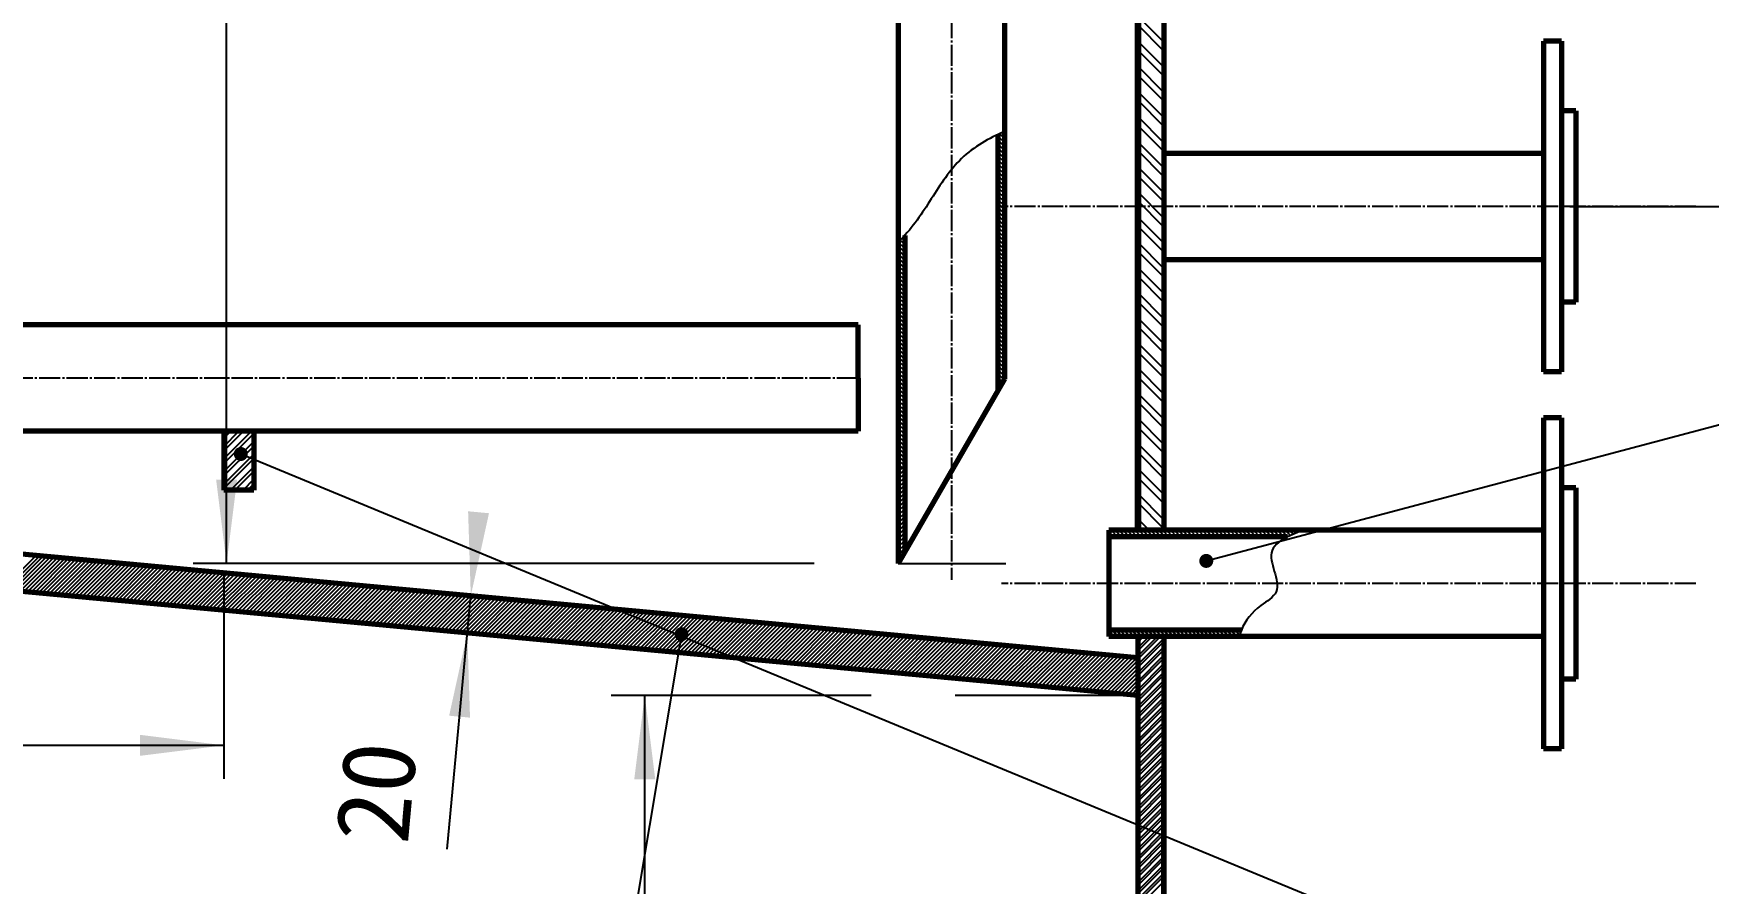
# Model space of a CAD drawing. Header units: millimetres. Extents: x -23892 to 57527, y -540 to 34444.
# Drawn here: x 11336 to 13711, y 14266 to 15470 of the extents above; entities that cross this region are included whole.
import ezdxf

# ---------------------------------------------------------------- set-up
doc = ezdxf.new("R2010")
doc.units = ezdxf.units.MM
doc.linetypes.add('EB_DASHDOT', pattern=[39, 30, -3, 3, -3])
for name, color, linetype, lineweight in [('CAXA0', 7, 'Continuous', 70), ('CAXA1', 1, 'EB_DASHDOT', 25), ('CAXA3', 7, 'Continuous', 25), ('CAXA4', 3, 'Continuous', 25)]:
    doc.layers.add(name, color=color, linetype=linetype, lineweight=lineweight)
doc.styles.get("Standard").update_dxf_attribs({"font": ''})
doc.styles.get('Standard').set_extended_font_data('FangSong')

msp = doc.modelspace()

# ---------------------------------------------------------------- hatches: boundary and pattern name
at = {"layer": 'CAXA0', "linetype": 'Continuous', "lineweight": 25}
for color, points in [(0, [(11640.0541, 14874.7201), (11639.9321, 14876.2711), (11639.5689, 14877.784), (11638.9735, 14879.2214), (11638.1605, 14880.548), (11637.1501, 14881.7311), (11635.967, 14882.7415), (11634.6404, 14883.5544), (11633.203, 14884.1498), (11631.6902, 14884.513), (11630.1391, 14884.6351), (11628.5881, 14884.513), (11627.0752, 14884.1498), (11625.6378, 14883.5544), (11624.3112, 14882.7415), (11623.1281, 14881.7311), (11622.1177, 14880.548), (11621.3048, 14879.2214), (11620.7094, 14877.784), (11620.3462, 14876.2711), (11620.2241, 14874.7201), (11620.3462, 14873.169), (11620.7094, 14871.6562), (11621.3048, 14870.2188), (11622.1177, 14868.8922), (11623.1281, 14867.7091), (11624.3112, 14866.6987), (11625.6378, 14865.8858), (11627.0752, 14865.2904), (11628.5881, 14864.9272), (11630.1391, 14864.8051), (11631.6902, 14864.9272), (11633.203, 14865.2904), (11634.6404, 14865.8858), (11635.967, 14866.6987), (11637.1501, 14867.7091), (11638.1605, 14868.8922), (11638.9735, 14870.2188), (11639.5689, 14871.6562), (11639.9321, 14873.169)]), (3, [(11610.0067, 14719.5359), (11624.8792, 14838.516), (11595.1342, 14838.516)]), (3, [(11956.1408, 14673.6867), (11981.9504, 14790.7821), (11952.3328, 14793.5323)]), (0, [(13008.6387, 14723.247), (13008.5167, 14724.7981), (13008.1535, 14726.3109), (13007.5581, 14727.7484), (13006.7451, 14729.0749), (13005.7347, 14730.258), (13004.5516, 14731.2685), (13003.225, 14732.0814), (13001.7876, 14732.6768), (13000.2748, 14733.04), (12998.7237, 14733.1621), (12997.1727, 14733.04), (12995.6598, 14732.6768), (12994.2224, 14732.0814), (12992.8958, 14731.2685), (12991.7127, 14730.258), (12990.7023, 14729.0749), (12989.8894, 14727.7484), (12989.294, 14726.3109), (12988.9308, 14724.7981), (12988.8087, 14723.247), (12988.9308, 14721.696), (12989.294, 14720.1831), (12989.8894, 14718.7457), (12990.7023, 14717.4191), (12991.7127, 14716.2361), (12992.8958, 14715.2256), (12994.2224, 14714.4127), (12995.6598, 14713.8173), (12997.1727, 14713.4541), (12998.7237, 14713.332), (13000.2748, 14713.4541), (13001.7876, 14713.8173), (13003.225, 14714.4127), (13004.5516, 14715.2256), (13005.7347, 14716.2361), (13006.7451, 14717.4191), (13007.5581, 14718.7457), (13008.1535, 14720.1831), (13008.5167, 14721.696)]), (0, [(12264.7341, 14619.3985), (12264.612, 14620.9496), (12264.2488, 14622.4624), (12263.6534, 14623.8998), (12262.8405, 14625.2264), (12261.83, 14626.4095), (12260.6469, 14627.4199), (12259.3204, 14628.2328), (12257.883, 14628.8282), (12256.3701, 14629.1914), (12254.819, 14629.3135), (12253.268, 14629.1914), (12251.7551, 14628.8282), (12250.3177, 14628.2328), (12248.9911, 14627.4199), (12247.8081, 14626.4095), (12246.7976, 14625.2264), (12245.9847, 14623.8998), (12245.3893, 14622.4624), (12245.0261, 14620.9496), (12244.904, 14619.3985), (12245.0261, 14617.8475), (12245.3893, 14616.3346), (12245.9847, 14614.8972), (12246.7976, 14613.5706), (12247.8081, 14612.3875), (12248.9911, 14611.3771), (12250.3177, 14610.5642), (12251.7551, 14609.9688), (12253.268, 14609.6056), (12254.819, 14609.4835), (12256.3701, 14609.6056), (12257.883, 14609.9688), (12259.3204, 14610.5642), (12260.6469, 14611.3771), (12261.83, 14612.3875), (12262.8405, 14613.5706), (12263.6534, 14614.8972), (12264.2488, 14616.3346), (12264.612, 14617.8475)]), (3, [(11951.2515, 14621.0331), (11955.0595, 14501.1875), (11925.4419, 14503.9377)]), (3, [(12202.7376, 14532.7725), (12217.6101, 14413.7924), (12187.8651, 14413.7924)]), (3, [(11606.1883, 14461.97), (11487.2081, 14447.0975), (11487.2081, 14476.8425)])]:
    msp.add_hatch(color=color, dxfattribs=at).paths.add_polyline_path(points, flags=0)

# ---------------------------------------------------------------- linework, layer by layer
at = {"layer": 'CAXA0', "linetype": 'Continuous', "lineweight": 70}
for p, q in [((12561.9957, 19080.459), (12561.9957, 14719.5359)), ((12712.7039, 18211.9038), (12712.7039, 14980.5701)), ((12938.7662, 16247.7915), (12938.7662, 14766.7669)), ((13476.7397, 15459.4829), (13476.7397, 14990.8959)), ((13502.3163, 15459.4829), (13476.7397, 15459.4829)), ((13502.3163, 15459.4829), (13502.3163, 14990.8959)), ((13522.5903, 15360.7394), (13502.3163, 15360.7394)), ((13522.5903, 15360.7394), (13522.5903, 15089.6394)), ((12703.4499, 15327.254), (12703.4499, 14964.5417)), ((13476.7397, 15300.5435), (12938.7662, 15300.5435)), ((12571.2497, 15184.2929), (12571.2497, 14735.5643)), ((13476.7397, 15149.8353), (12938.7662, 15149.8353)), ((13522.5903, 15089.6394), (13502.3163, 15089.6394)), ((12505.1496, 15057.6073), (11122.6961, 15057.6073)), ((12505.1496, 14982.2532), (12505.1496, 15057.6073)), ((13502.3163, 14990.8959), (13476.7397, 14990.8959)), ((12505.1496, 14982.2532), (12505.1496, 14906.8991)), ((12712.7039, 14980.5701), (12561.9957, 14719.5359)), ((12901.7502, 14585.8801), (9200.1449, 14929.6006)), ((13476.7397, 14925.7063), (13476.7397, 14457.1193)), ((13502.3163, 14925.7063), (13476.7397, 14925.7063)), ((13502.3163, 14925.7063), (13502.3163, 14457.1193)), ((12505.1496, 14906.8991), (11108.3806, 14906.8991)), ((11606.1883, 14906.8991), (11606.1883, 14823.613)), ((11648.4924, 14906.8991), (11648.4924, 14823.613)), ((12901.7502, 14532.7725), (9200.1449, 14876.493)), ((11648.4924, 14823.613), (11606.1883, 14823.613)), ((13522.5903, 14826.9627), (13502.3163, 14826.9627)), ((13522.5903, 14826.9627), (13522.5903, 14555.8628)), ((13476.7397, 14766.7669), (12860.6418, 14766.7669)), ((12860.6418, 14766.7669), (12860.6418, 14616.0587)), ((13114.0743, 14757.5129), (12860.6418, 14757.5129)), ((13048.5503, 14625.3127), (12860.6418, 14625.3127)), ((13476.7397, 14616.0587), (12860.6418, 14616.0587)), ((12901.7502, 14616.0587), (12901.7502, 13210.7707)), ((12938.7662, 14616.0587), (12938.7662, 14030.4118)), ((13522.5903, 14555.8628), (13502.3163, 14555.8628)), ((13502.3163, 14457.1193), (13476.7397, 14457.1193)), ((12938.7662, 13210.7707), (12938.7662, 14427.0124))]:
    msp.add_line(p, q, dxfattribs=at)
at = {"layer": 'CAXA0', "color": 3, "linetype": 'Continuous', "lineweight": 25}
for p, q in [((11610.0067, 14719.5359), (11610.0067, 18287.2579)), ((12443.0155, 14719.5359), (11562.4146, 14719.5359)), ((11606.1883, 14704.6328), (11606.1883, 14414.3779)), ((12783.2797, 14596.8809), (11908.7526, 14678.087)), ((11922.8272, 14314.9251), (11956.1408, 14673.6867)), ((12783.2797, 14543.7734), (11903.8633, 14625.4335)), ((12523.6122, 14532.7725), (12155.1455, 14532.7725)), ((12202.7376, 13105.0105), (12202.7376, 14532.7725)), ((10495.7067, 14461.97), (11606.1883, 14461.97))]:
    msp.add_line(p, q, dxfattribs=at)
at = {"layer": 'CAXA0', "color": 0, "linetype": 'Continuous', "lineweight": 25}
for p, q in [((12938.7662, 15458.1938), (12901.7502, 15495.2098)), ((12938.7662, 15445.6017), (12901.7502, 15482.6178)), ((12938.7662, 15422.578), (12901.7502, 15459.5941)), ((12938.7662, 15409.986), (12901.7502, 15447.002)), ((12938.7662, 15386.9623), (12901.7502, 15423.9783)), ((12938.7662, 15374.3702), (12901.7502, 15411.3863)), ((12938.7662, 15351.3465), (12901.7502, 15388.3626)), ((12938.7662, 15338.7545), (12901.7502, 15375.7705)), ((12938.7662, 15315.7308), (12901.7502, 15352.7468)), ((12938.7662, 15303.1387), (12901.7502, 15340.1548)), ((12938.7662, 15280.115), (12901.7502, 15317.1311)), ((12938.7662, 15267.523), (12901.7502, 15304.539)), ((12938.7662, 15244.4993), (12901.7502, 15281.5153)), ((12938.7662, 15231.9072), (12901.7502, 15268.9233)), ((12938.7662, 15208.8835), (12901.7502, 15245.8996)), ((12938.7662, 15196.2915), (12901.7502, 15233.3075)), ((12938.7662, 15173.2678), (12901.7502, 15210.2838)), ((12938.7662, 15160.6757), (12901.7502, 15197.6918)), ((12938.7662, 15137.652), (12901.7502, 15174.6681)), ((12938.7662, 15125.06), (12901.7502, 15162.076)), ((12938.7662, 15102.0363), (12901.7502, 15139.0524)), ((12938.7662, 15089.4442), (12901.7502, 15126.4603)), ((12938.7662, 15066.4206), (12901.7502, 15103.4366)), ((12938.7662, 15053.8285), (12901.7502, 15090.8445)), ((12998.7237, 14723.247), (14356.1867, 15084.1113)), ((12938.7662, 15030.8048), (12901.7502, 15067.8209)), ((12938.7662, 15018.2127), (12901.7502, 15055.2288)), ((12938.7662, 14995.1891), (12901.7502, 15032.2051)), ((12938.7662, 14982.597), (12901.7502, 15019.613)), ((12938.7662, 14959.5733), (12901.7502, 14996.5894)), ((12938.7662, 14946.9812), (12901.7502, 14983.9973)), ((12938.7662, 14923.9576), (12901.7502, 14960.9736)), ((12938.7662, 14911.3655), (12901.7502, 14948.3816)), ((12938.7662, 14888.3418), (12901.7502, 14925.3579)), ((12938.7662, 14875.7498), (12901.7502, 14912.7658)), ((11606.1883, 14897.0679), (11616.0195, 14906.8991)), ((11606.1883, 14879.26), (11633.8274, 14906.8991)), ((11606.1883, 14903.3639), (11609.7235, 14906.8991)), ((11606.1883, 14885.5561), (11627.5313, 14906.8991)), ((11606.1883, 14867.7482), (11645.3392, 14906.8991)), ((11606.1883, 14861.4522), (11648.4924, 14903.7562)), ((11606.1883, 14849.9403), (11648.4924, 14892.2444)), ((12938.7662, 14852.7261), (12901.7502, 14889.7421)), ((11606.1883, 14843.6443), (11648.4924, 14885.9483)), ((11606.1883, 14832.1324), (11648.4924, 14874.4365)), ((11606.1883, 14825.8364), (11648.4924, 14868.1405)), ((11630.1391, 14874.7201), (14356.1867, 13748.9065)), ((12938.7662, 14840.134), (12901.7502, 14877.1501)), ((11615.4767, 14823.613), (11648.4924, 14856.6286)), ((11621.7727, 14823.613), (11648.4924, 14850.3326)), ((12561.9957, 14855.2137), (12564.8503, 14858.0683)), ((12561.9957, 14849.6049), (12567.6547, 14855.2639)), ((12561.9957, 14843.9962), (12570.4591, 14852.4595)), ((12561.9957, 14838.3874), (12571.2497, 14847.6414)), ((12561.9957, 14832.7786), (12571.2497, 14842.0326)), ((12938.7662, 14817.1103), (12901.7502, 14854.1264)), ((12938.7662, 14804.5183), (12901.7502, 14841.5343)), ((11633.2846, 14823.613), (11648.4924, 14838.8208)), ((11639.5806, 14823.613), (11648.4924, 14832.5247)), ((12561.9957, 14827.1698), (12571.2497, 14836.4238)), ((12561.9957, 14821.561), (12571.2497, 14830.815)), ((12561.9957, 14815.9523), (12571.2497, 14825.2063)), ((12561.9957, 14810.3435), (12571.2497, 14819.5975)), ((12938.7662, 14781.4946), (12901.7502, 14818.5106)), ((12561.9957, 14804.7347), (12571.2497, 14813.9887)), ((12561.9957, 14799.1259), (12571.2497, 14808.3799)), ((12561.9957, 14793.5171), (12571.2497, 14802.7712)), ((12561.9957, 14787.9084), (12571.2497, 14797.1624)), ((12938.7662, 14768.9025), (12901.7502, 14805.9186)), ((12561.9957, 14782.2996), (12571.2497, 14791.5536)), ((12561.9957, 14776.6908), (12571.2497, 14785.9448)), ((12561.9957, 14771.082), (12571.2497, 14780.336)), ((12561.9957, 14765.4732), (12571.2497, 14774.7273)), ((12561.9957, 14759.8645), (12571.2497, 14769.1185)), ((12917.8782, 14766.7669), (12901.7502, 14782.8949)), ((12905.2861, 14766.7669), (12901.7502, 14770.3028)), ((12561.9957, 14754.2557), (12571.2497, 14763.5097)), ((12561.9957, 14748.6469), (12571.2497, 14757.9009)), ((12561.9957, 14743.0381), (12571.2497, 14752.2921)), ((12561.9957, 14737.4294), (12571.2497, 14746.6834)), ((12561.9957, 14731.8206), (12571.2497, 14741.0746)), ((12561.9957, 14726.2118), (12571.1152, 14735.3313)), ((12561.9957, 14720.603), (12563.4534, 14722.0608)), ((12254.819, 14619.3985), (11517.4461, 10212.6947)), ((12901.7502, 14584.1039), (12933.7049, 14616.0587)), ((12901.7502, 14595.9758), (12921.833, 14616.0587)), ((12901.7502, 14607.8478), (12909.9611, 14616.0587)), ((12901.7502, 14588.1826), (12929.6263, 14616.0587)), ((12901.7502, 14600.0545), (12917.7544, 14616.0587)), ((12901.7502, 14611.9264), (12905.8824, 14616.0587)), ((12901.7502, 14576.3106), (12938.7662, 14613.3267)), ((12901.7502, 14572.232), (12938.7662, 14609.2481)), ((12901.7502, 14564.4387), (12938.7662, 14601.4548)), ((12901.7502, 14560.3601), (12938.7662, 14597.3761)), ((12901.7502, 14552.5668), (12938.7662, 14589.5829)), ((12901.7502, 14548.4882), (12938.7662, 14585.5042)), ((12901.7502, 14540.6949), (12938.7662, 14577.7109)), ((12901.7502, 14536.4975), (12938.7662, 14573.5136)), ((12901.7502, 14528.823), (12938.7662, 14565.839)), ((12901.7502, 14524.6256), (12938.7662, 14561.6417)), ((12901.7502, 14516.9511), (12938.7662, 14553.9671)), ((12901.7502, 14512.7537), (12938.7662, 14549.7698)), ((12901.7502, 14505.0791), (12938.7662, 14542.0952)), ((12901.7502, 14500.8818), (12938.7662, 14537.8978)), ((12901.7502, 14493.2072), (12938.7662, 14530.2233)), ((12901.7502, 14489.0099), (12938.7662, 14526.0259)), ((12901.7502, 14481.3353), (12938.7662, 14518.3514)), ((12901.7502, 14477.138), (12938.7662, 14514.154)), ((12901.7502, 14469.4634), (12938.7662, 14506.4795)), ((12901.7502, 14465.266), (12938.7662, 14502.2821)), ((12901.7502, 14457.5915), (12938.7662, 14494.6075)), ((12901.7502, 14453.3941), (12938.7662, 14490.4102)), ((12901.7502, 14445.7196), (12938.7662, 14482.7356)), ((12901.7502, 14441.5222), (12938.7662, 14478.5383)), ((12901.7502, 14433.8477), (12938.7662, 14470.8637)), ((12901.7502, 14429.6503), (12938.7662, 14466.6664)), ((12901.7502, 14421.9757), (12938.7662, 14458.9918)), ((12901.7502, 14417.7784), (12938.7662, 14454.7944)), ((12901.7502, 14410.1038), (12938.7662, 14447.1199)), ((12901.7502, 14405.9065), (12938.7662, 14442.9225)), ((12901.7502, 14398.2319), (12938.7662, 14435.248)), ((12901.7502, 14394.0346), (12938.7662, 14431.0506)), ((12901.7502, 14386.36), (12938.7662, 14423.376)), ((12901.7502, 14382.1626), (12938.7662, 14419.1787)), ((12901.7502, 14374.4881), (12938.7662, 14411.5041)), ((12901.7502, 14370.2907), (12938.7662, 14407.3068)), ((12901.7502, 14362.6162), (12938.7662, 14399.6322)), ((12901.7502, 14358.4188), (12938.7662, 14395.4349)), ((12901.7502, 14350.7442), (12938.7662, 14387.7603)), ((12901.7502, 14346.5469), (12938.7662, 14383.5629)), ((12901.7502, 14338.8723), (12938.7662, 14375.8884)), ((12901.7502, 14334.675), (12938.7662, 14371.691)), ((12901.7502, 14327.0004), (12938.7662, 14364.0165)), ((12901.7502, 14322.8031), (12938.7662, 14359.8191)), ((12901.7502, 14315.1285), (12938.7662, 14352.1446)), ((12901.7502, 14310.9311), (12938.7662, 14347.9472)), ((12901.7502, 14303.2566), (12938.7662, 14340.2726)), ((12901.7502, 14299.0592), (12938.7662, 14336.0753)), ((12901.7502, 14291.3847), (12938.7662, 14328.4007)), ((12901.7502, 14287.1873), (12938.7662, 14324.2034)), ((12901.7502, 14279.5128), (12938.7662, 14316.5288)), ((12901.7502, 14275.3154), (12938.7662, 14312.3315)), ((12901.7502, 14267.6408), (12938.7662, 14304.6569)), ((12901.7502, 14263.4435), (12938.7662, 14300.4595)), ((12901.7502, 14255.7689), (12938.7662, 14292.785)), ((12901.7502, 14251.5716), (12938.7662, 14288.5876)), ((12901.7502, 14243.897), (12938.7662, 14280.9131)), ((12901.7502, 14239.6997), (12938.7662, 14276.7157)), ((12901.7502, 14232.0251), (12938.7662, 14269.0411))]:
    msp.add_line(p, q, dxfattribs=at)
at = {"layer": 'CAXA1', "color": 1, "linetype": 'EB_DASHDOT', "lineweight": 25}
for p, q in [((12637.3498, 19120.6002), (12637.3498, 14696.5167)), ((13692.745, 15225.1894), (12708.4318, 15225.1894)), ((12505.1496, 14982.2532), (9596.7454, 14982.2532)), ((13692.745, 14691.4128), (12708.4318, 14691.4128))]:
    msp.add_line(p, q, dxfattribs=at)
at = {"layer": 'CAXA3', "linetype": 'Continuous', "lineweight": 100}
msp.add_line((12901.7502, 16210.7754), (12901.7502, 14766.7669), dxfattribs=at)
at = {"layer": 'CAXA3', "color": 7, "linetype": 'Continuous', "lineweight": 25}
for p, q in [((12712.7039, 15315.9628), (12703.4499, 15325.2168)), ((12712.7039, 15310.354), (12703.4499, 15319.6081)), ((12712.7039, 15321.5716), (12705.9523, 15328.3232)), ((12712.7039, 15327.1804), (12709.882, 15330.0023)), ((12712.7039, 15304.7453), (12703.4499, 15313.9993)), ((12712.7039, 15299.1365), (12703.4499, 15308.3905)), ((12712.7039, 15293.5277), (12703.4499, 15302.7817)), ((12712.7039, 15287.9189), (12703.4499, 15297.1729)), ((12712.7039, 15282.3102), (12703.4499, 15291.5642)), ((12712.7039, 15276.7014), (12703.4499, 15285.9554)), ((12712.7039, 15271.0926), (12703.4499, 15280.3466)), ((12712.7039, 15265.4838), (12703.4499, 15274.7378)), ((12712.7039, 15259.875), (12703.4499, 15269.129)), ((12712.7039, 15254.2663), (12703.4499, 15263.5203)), ((12712.7039, 15248.6575), (12703.4499, 15257.9115)), ((12712.7039, 15243.0487), (12703.4499, 15252.3027)), ((12712.7039, 15237.4399), (12703.4499, 15246.6939)), ((12712.7039, 15231.8311), (12703.4499, 15241.0852)), ((12712.7039, 15226.2224), (12703.4499, 15235.4764)), ((12712.7039, 15220.6136), (12703.4499, 15229.8676)), ((12712.7039, 15215.0048), (12703.4499, 15224.2588)), ((12712.7039, 15209.396), (12703.4499, 15218.65)), ((12712.7039, 15203.7872), (12703.4499, 15213.0413)), ((12712.7039, 15198.1785), (12703.4499, 15207.4325)), ((12712.7039, 15192.5697), (12703.4499, 15201.8237)), ((12712.7039, 15186.9609), (12703.4499, 15196.2149)), ((12571.2497, 15165.7605), (12562.0862, 15174.9241)), ((12571.2497, 15171.3693), (12564.9206, 15177.6984)), ((12571.2497, 15176.9781), (12567.6893, 15180.5384)), ((12712.7039, 15181.3521), (12703.4499, 15190.6061)), ((12712.7039, 15175.7434), (12703.4499, 15184.9974)), ((12712.7039, 15170.1346), (12703.4499, 15179.3886)), ((12712.7039, 15164.5258), (12703.4499, 15173.7798)), ((12571.2497, 15160.1517), (12561.9957, 15169.4058)), ((12571.2497, 15154.543), (12561.9957, 15163.797)), ((12571.2497, 15148.9342), (12561.9957, 15158.1882)), ((12571.2497, 15143.3254), (12561.9957, 15152.5794)), ((12712.7039, 15158.917), (12703.4499, 15168.171)), ((12712.7039, 15153.3082), (12703.4499, 15162.5622)), ((12712.7039, 15147.6995), (12703.4499, 15156.9535)), ((12712.7039, 15142.0907), (12703.4499, 15151.3447)), ((12571.2497, 15137.7166), (12561.9957, 15146.9706)), ((12571.2497, 15132.1078), (12561.9957, 15141.3619)), ((12571.2497, 15126.4991), (12561.9957, 15135.7531)), ((12571.2497, 15120.8903), (12561.9957, 15130.1443)), ((12712.7039, 15136.4819), (12703.4499, 15145.7359)), ((12712.7039, 15130.8731), (12703.4499, 15140.1271)), ((12712.7039, 15125.2643), (12703.4499, 15134.5184)), ((12712.7039, 15119.6556), (12703.4499, 15128.9096)), ((12571.2497, 15115.2815), (12561.9957, 15124.5355)), ((12571.2497, 15109.6727), (12561.9957, 15118.9267)), ((12571.2497, 15104.064), (12561.9957, 15113.318)), ((12571.2497, 15098.4552), (12561.9957, 15107.7092)), ((12571.2497, 15092.8464), (12561.9957, 15102.1004)), ((12712.7039, 15114.0468), (12703.4499, 15123.3008)), ((12712.7039, 15108.438), (12703.4499, 15117.692)), ((12712.7039, 15102.8292), (12703.4499, 15112.0832)), ((12712.7039, 15097.2204), (12703.4499, 15106.4745)), ((12571.2497, 15087.2376), (12561.9957, 15096.4916)), ((12571.2497, 15081.6288), (12561.9957, 15090.8828)), ((12571.2497, 15076.0201), (12561.9957, 15085.2741)), ((12568.1045, 15073.5565), (12561.9957, 15079.6653)), ((12712.7039, 15091.6117), (12703.4499, 15100.8657)), ((12712.7039, 15086.0029), (12703.4499, 15095.2569)), ((12712.7039, 15080.3941), (12703.4499, 15089.6481)), ((12712.7039, 15074.7853), (12703.4499, 15084.0393)), ((12709.2123, 15072.6681), (12703.4499, 15078.4306)), ((12563.9301, 15072.1221), (12561.9957, 15074.0565)), ((12571.2497, 15059.1937), (12561.9957, 15068.4477)), ((12571.2497, 15053.5849), (12561.9957, 15062.839)), ((12571.2497, 15047.9762), (12561.9957, 15057.2302)), ((12571.2497, 15064.8025), (12563.9301, 15072.1221)), ((12571.2497, 15070.4113), (12568.1045, 15073.5565)), ((12712.7039, 15063.5678), (12703.4499, 15072.8218)), ((12712.7039, 15057.959), (12703.4499, 15067.213)), ((12712.7039, 15052.3502), (12703.4499, 15061.6042)), ((12712.7039, 15046.7414), (12703.4499, 15055.9954)), ((12712.7039, 15069.1766), (12709.2123, 15072.6681)), ((12571.2497, 15042.3674), (12561.9957, 15051.6214)), ((12571.2497, 15036.7586), (12561.9957, 15046.0126)), ((12571.2497, 15031.1498), (12561.9957, 15040.4038)), ((12571.2497, 15025.541), (12561.9957, 15034.7951)), ((12712.7039, 15041.1327), (12703.4499, 15050.3867)), ((12712.7039, 15035.5239), (12703.4499, 15044.7779)), ((12712.7039, 15029.9151), (12703.4499, 15039.1691)), ((12712.7039, 15024.3063), (12703.4499, 15033.5603)), ((12571.2497, 15019.9323), (12561.9957, 15029.1863)), ((12571.2497, 15014.3235), (12561.9957, 15023.5775)), ((12571.2497, 15008.7147), (12561.9957, 15017.9687)), ((12571.2497, 15003.1059), (12561.9957, 15012.3599)), ((12571.2497, 14997.4972), (12561.9957, 15006.7512)), ((12712.7039, 15018.6975), (12703.4499, 15027.9516)), ((12712.7039, 15013.0888), (12703.4499, 15022.3428)), ((12712.7039, 15007.48), (12703.4499, 15016.734)), ((12712.7039, 15001.8712), (12703.4499, 15011.1252)), ((12571.2497, 14991.8884), (12561.9957, 15001.1424)), ((12571.2497, 14986.2796), (12561.9957, 14995.5336)), ((12571.2497, 14980.6708), (12561.9957, 14989.9248)), ((12571.2497, 14975.062), (12561.9957, 14984.316)), ((12712.7039, 14996.2624), (12703.4499, 15005.5164)), ((12712.7039, 14990.6536), (12703.4499, 14999.9077)), ((12712.7039, 14985.0449), (12703.4499, 14994.2989)), ((12712.2888, 14979.8512), (12703.4499, 14988.6901)), ((12710.2358, 14976.2954), (12703.4499, 14983.0813)), ((12571.2497, 14969.4533), (12561.9957, 14978.7073)), ((12571.2497, 14963.8445), (12561.9957, 14973.0985)), ((12571.2497, 14958.2357), (12561.9957, 14967.4897)), ((12571.2497, 14952.6269), (12561.9957, 14961.8809)), ((12708.1829, 14972.7395), (12703.4499, 14977.4725)), ((12706.1299, 14969.1837), (12703.4499, 14971.8638)), ((12571.2497, 14947.0181), (12561.9957, 14956.2722)), ((12571.2497, 14941.4094), (12561.9957, 14950.6634)), ((12571.2497, 14935.8006), (12561.9957, 14945.0546)), ((12571.2497, 14930.1918), (12561.9957, 14939.4458)), ((12571.2497, 14924.583), (12561.9957, 14933.837)), ((12571.2497, 14918.9742), (12561.9957, 14928.2283)), ((12571.2497, 14913.3655), (12561.9957, 14922.6195)), ((12571.2497, 14907.7567), (12561.9957, 14917.0107)), ((12571.2497, 14902.1479), (12561.9957, 14911.4019)), ((12571.2497, 14896.5391), (12561.9957, 14905.7931)), ((12571.2497, 14890.9303), (12561.9957, 14900.1844)), ((12571.2497, 14885.3216), (12561.9957, 14894.5756)), ((12571.2497, 14879.7128), (12561.9957, 14888.9668)), ((12571.2497, 14874.104), (12561.9957, 14883.358)), ((12571.2497, 14868.4952), (12561.9957, 14877.7492)), ((12571.2497, 14862.8865), (12561.9957, 14872.1405)), ((12571.2497, 14857.2777), (12561.9957, 14866.5317)), ((12571.2497, 14851.6689), (12561.9957, 14860.9229)), ((12867.3218, 14757.5129), (12860.6418, 14764.1928)), ((12861.713, 14757.5129), (12860.6418, 14758.584)), ((12872.9305, 14757.5129), (12863.6765, 14766.7669)), ((12878.5393, 14757.5129), (12869.2853, 14766.7669)), ((12884.1481, 14757.5129), (12874.8941, 14766.7669)), ((12889.7569, 14757.5129), (12880.5029, 14766.7669)), ((12895.3657, 14757.5129), (12886.1116, 14766.7669)), ((12900.9744, 14757.5129), (12891.7204, 14766.7669)), ((12906.5832, 14757.5129), (12897.3292, 14766.7669)), ((12912.192, 14757.5129), (12902.938, 14766.7669)), ((12917.8008, 14757.5129), (12908.5468, 14766.7669)), ((12923.4096, 14757.5129), (12914.1555, 14766.7669)), ((12929.0183, 14757.5129), (12919.7643, 14766.7669)), ((12934.6271, 14757.5129), (12925.3731, 14766.7669)), ((12940.2359, 14757.5129), (12930.9819, 14766.7669)), ((12945.8447, 14757.5129), (12936.5907, 14766.7669)), ((12951.4534, 14757.5129), (12942.1994, 14766.7669)), ((12957.0622, 14757.5129), (12947.8082, 14766.7669)), ((12962.671, 14757.5129), (12953.417, 14766.7669)), ((12968.2798, 14757.5129), (12959.0258, 14766.7669)), ((12973.8886, 14757.5129), (12964.6346, 14766.7669)), ((12979.4973, 14757.5129), (12970.2433, 14766.7669)), ((12985.1061, 14757.5129), (12975.8521, 14766.7669)), ((12990.7149, 14757.5129), (12981.4609, 14766.7669)), ((12996.3237, 14757.5129), (12987.0697, 14766.7669)), ((13001.9325, 14757.5129), (12992.6784, 14766.7669)), ((13007.5412, 14757.5129), (12998.2872, 14766.7669)), ((13013.15, 14757.5129), (13003.896, 14766.7669)), ((13018.7588, 14757.5129), (13009.5048, 14766.7669)), ((13024.3676, 14757.5129), (13015.1136, 14766.7669)), ((13029.9764, 14757.5129), (13020.7223, 14766.7669)), ((13035.5851, 14757.5129), (13026.3311, 14766.7669)), ((13041.1939, 14757.5129), (13031.9399, 14766.7669)), ((13046.8027, 14757.5129), (13037.5487, 14766.7669)), ((13052.4115, 14757.5129), (13043.1575, 14766.7669)), ((13058.0202, 14757.5129), (13048.7662, 14766.7669)), ((13063.629, 14757.5129), (13054.375, 14766.7669)), ((13069.2378, 14757.5129), (13059.9838, 14766.7669)), ((13074.8466, 14757.5129), (13065.5926, 14766.7669)), ((13080.4554, 14757.5129), (13071.2014, 14766.7669)), ((13086.0641, 14757.5129), (13076.8101, 14766.7669)), ((13091.6729, 14757.5129), (13082.4189, 14766.7669)), ((13097.2817, 14757.5129), (13088.0277, 14766.7669)), ((13102.8905, 14757.5129), (13093.6365, 14766.7669)), ((13108.4993, 14757.5129), (13099.2452, 14766.7669)), ((13114.137, 14757.54), (13104.9101, 14766.7669)), ((13118.0525, 14759.2333), (13110.5189, 14766.7669)), ((13121.968, 14760.9266), (13116.1277, 14766.7669)), ((13125.8835, 14762.6199), (13121.7365, 14766.7669)), ((13129.7989, 14764.3132), (13127.3452, 14766.7669)), ((11291.3259, 14682.3119), (11339.9211, 14730.9071)), ((11296.4581, 14681.8354), (11345.0533, 14730.4305)), ((11301.5904, 14681.3588), (11350.1855, 14729.954)), ((11306.7226, 14680.8823), (11355.3177, 14729.4774)), ((11311.8548, 14680.4057), (11360.4499, 14729.0008)), ((11316.987, 14679.9291), (11365.5822, 14728.5243)), ((11322.1192, 14679.4526), (11370.7144, 14728.0477)), ((11327.2514, 14678.976), (11375.8466, 14727.5712)), ((11332.3837, 14678.4994), (11380.9788, 14727.0946)), ((11337.5159, 14678.0229), (11386.111, 14726.618)), ((11342.6481, 14677.5463), (11391.2432, 14726.1415)), ((11347.7803, 14677.0697), (11396.3755, 14725.6649)), ((11352.9125, 14676.5932), (11401.5077, 14725.1883)), ((11358.0447, 14676.1166), (11406.6399, 14724.7118)), ((11363.177, 14675.6401), (11411.7721, 14724.2352)), ((11368.3092, 14675.1635), (11416.9043, 14723.7587)), ((11373.4414, 14674.6869), (11422.0365, 14723.2821)), ((11378.5736, 14674.2104), (11427.1688, 14722.8055)), ((11383.7058, 14673.7338), (11432.301, 14722.329)), ((11388.838, 14673.2572), (11437.4332, 14721.8524)), ((11393.9702, 14672.7807), (11442.5654, 14721.3758)), ((11399.1025, 14672.3041), (11447.6976, 14720.8993)), ((11404.2347, 14671.8276), (11452.8298, 14720.4227)), ((11409.3669, 14671.351), (11457.9621, 14719.9462)), ((11414.4991, 14670.8744), (11463.0943, 14719.4696)), ((11419.6313, 14670.3979), (11468.2265, 14718.993)), ((11424.7635, 14669.9213), (11473.3587, 14718.5165)), ((11429.8958, 14669.4447), (11478.4909, 14718.0399)), ((11435.028, 14668.9682), (11483.6231, 14717.5633)), ((11440.1602, 14668.4916), (11488.7553, 14717.0868)), ((11445.2924, 14668.0151), (11493.8876, 14716.6102)), ((11450.4246, 14667.5385), (11499.0198, 14716.1336)), ((11455.5568, 14667.0619), (11504.152, 14715.6571)), ((11460.6891, 14666.5854), (11509.2842, 14715.1805)), ((11465.8213, 14666.1088), (11514.4164, 14714.704)), ((11470.9535, 14665.6322), (11519.5486, 14714.2274)), ((11476.0857, 14665.1557), (11524.6809, 14713.7508)), ((11481.2179, 14664.6791), (11529.8131, 14713.2743)), ((11486.3501, 14664.2026), (11534.9453, 14712.7977)), ((11491.4824, 14663.726), (11540.0775, 14712.3211)), ((11496.6146, 14663.2494), (11545.2097, 14711.8446)), ((11501.7468, 14662.7729), (11550.3419, 14711.368)), ((11506.879, 14662.2963), (11555.4742, 14710.8915)), ((11512.0112, 14661.8197), (11560.6064, 14710.4149)), ((11517.1434, 14661.3432), (11565.7386, 14709.9383)), ((11522.2756, 14660.8666), (11570.8708, 14709.4618)), ((11527.4079, 14660.39), (11576.003, 14708.9852)), ((11532.5401, 14659.9135), (11581.1352, 14708.5086)), ((11537.6723, 14659.4369), (11586.2675, 14708.0321)), ((11542.8045, 14658.9604), (11591.3997, 14707.5555)), ((11547.9367, 14658.4838), (11596.5319, 14707.079)), ((11553.0689, 14658.0072), (11601.6641, 14706.6024)), ((11558.2012, 14657.5307), (11606.7963, 14706.1258)), ((11563.3334, 14657.0541), (11611.9285, 14705.6493)), ((11568.4656, 14656.5775), (11617.0608, 14705.1727)), ((11573.5978, 14656.101), (11622.193, 14704.6961)), ((11578.73, 14655.6244), (11627.3252, 14704.2196)), ((11583.8622, 14655.1479), (11632.4574, 14703.743)), ((11588.9945, 14654.6713), (11637.5896, 14703.2664)), ((11594.1267, 14654.1947), (11642.7218, 14702.7899)), ((11599.2589, 14653.7182), (11647.854, 14702.3133)), ((11604.3911, 14653.2416), (11652.9863, 14701.8368)), ((11609.5233, 14652.765), (11658.1185, 14701.3602)), ((11614.6555, 14652.2885), (11663.2507, 14700.8836)), ((11619.7878, 14651.8119), (11668.3829, 14700.4071)), ((11624.92, 14651.3354), (11673.5151, 14699.9305)), ((11630.0522, 14650.8588), (11678.6473, 14699.4539)), ((11635.1844, 14650.3822), (11683.7796, 14698.9774)), ((11640.3166, 14649.9057), (11688.9118, 14698.5008)), ((11645.4488, 14649.4291), (11694.044, 14698.0243)), ((11650.5811, 14648.9525), (11699.1762, 14697.5477)), ((11655.7133, 14648.476), (11704.3084, 14697.0711)), ((11660.8455, 14647.9994), (11709.4406, 14696.5946)), ((11665.9777, 14647.5228), (11714.5729, 14696.118)), ((11671.1099, 14647.0463), (11719.7051, 14695.6414)), ((11676.2421, 14646.5697), (11724.8373, 14695.1649)), ((11681.3743, 14646.0932), (11729.9695, 14694.6883)), ((11686.5066, 14645.6166), (11735.1017, 14694.2118)), ((11691.6388, 14645.14), (11740.2339, 14693.7352)), ((11696.771, 14644.6635), (11745.3662, 14693.2586)), ((11701.9032, 14644.1869), (11750.4984, 14692.7821)), ((11707.0354, 14643.7103), (11755.6306, 14692.3055)), ((11712.1676, 14643.2338), (11760.7628, 14691.8289)), ((11717.2999, 14642.7572), (11765.895, 14691.3524)), ((11722.4321, 14642.2807), (11771.0272, 14690.8758)), ((11727.5643, 14641.8041), (11776.1594, 14690.3993)), ((11732.6965, 14641.3275), (11781.2917, 14689.9227)), ((11737.8287, 14640.851), (11786.4239, 14689.4461)), ((11742.9609, 14640.3744), (11791.5561, 14688.9696)), ((11748.0932, 14639.8978), (11796.6883, 14688.493)), ((11753.2254, 14639.4213), (11801.8205, 14688.0164)), ((11758.3576, 14638.9447), (11806.9527, 14687.5399)), ((11763.4898, 14638.4682), (11812.085, 14687.0633)), ((11768.622, 14637.9916), (11817.2172, 14686.5867)), ((11773.7542, 14637.515), (11822.3494, 14686.1102)), ((11778.8865, 14637.0385), (11827.4816, 14685.6336)), ((11784.0187, 14636.5619), (11832.6138, 14685.1571)), ((11789.1509, 14636.0853), (11837.746, 14684.6805)), ((11794.2831, 14635.6088), (11842.8783, 14684.2039)), ((11799.4153, 14635.1322), (11848.0105, 14683.7274)), ((11804.5475, 14634.6556), (11853.1427, 14683.2508)), ((11809.6798, 14634.1791), (11858.2749, 14682.7742)), ((11814.812, 14633.7025), (11863.4071, 14682.2977)), ((11819.9442, 14633.226), (11868.5393, 14681.8211)), ((11825.0764, 14632.7494), (11873.6716, 14681.3446)), ((11830.2086, 14632.2728), (11878.8038, 14680.868)), ((11835.3408, 14631.7963), (11883.936, 14680.3914)), ((11840.473, 14631.3197), (11889.0682, 14679.9149)), ((11845.6053, 14630.8431), (11894.2004, 14679.4383)), ((11850.7375, 14630.3666), (11899.3326, 14678.9617)), ((11855.8697, 14629.89), (11904.4649, 14678.4852)), ((11861.0019, 14629.4135), (11909.5971, 14678.0086)), ((11866.1341, 14628.9369), (11914.7293, 14677.5321)), ((11871.2663, 14628.4603), (11919.8615, 14677.0555)), ((11876.3986, 14627.9838), (11924.9937, 14676.5789)), ((11881.5308, 14627.5072), (11930.1259, 14676.1024)), ((11886.663, 14627.0306), (11935.2581, 14675.6258)), ((11891.7952, 14626.5541), (11940.3904, 14675.1492)), ((11896.9274, 14626.0775), (11945.5226, 14674.6727)), ((11902.0596, 14625.601), (11950.6548, 14674.1961)), ((11907.1919, 14625.1244), (11955.787, 14673.7195)), ((11912.3241, 14624.6478), (11960.9192, 14673.243)), ((11917.4563, 14624.1713), (11966.0514, 14672.7664)), ((11922.5885, 14623.6947), (11971.1837, 14672.2899)), ((11927.7207, 14623.2181), (11976.3159, 14671.8133)), ((11932.8529, 14622.7416), (11981.4481, 14671.3367)), ((11937.9852, 14622.265), (11986.5803, 14670.8602)), ((11943.1174, 14621.7885), (11991.7125, 14670.3836)), ((11948.2496, 14621.3119), (11996.8447, 14669.907)), ((11953.3818, 14620.8353), (12001.977, 14669.4305)), ((11958.514, 14620.3588), (12007.1092, 14668.9539)), ((11963.6462, 14619.8822), (12012.2414, 14668.4774)), ((11968.7784, 14619.4056), (12017.3736, 14668.0008)), ((11973.9107, 14618.9291), (12022.5058, 14667.5242)), ((11979.0429, 14618.4525), (12027.638, 14667.0477)), ((11984.1751, 14617.9759), (12032.7703, 14666.5711)), ((11989.3073, 14617.4994), (12037.9025, 14666.0945)), ((11994.4395, 14617.0228), (12043.0347, 14665.618)), ((11999.5717, 14616.5463), (12048.1669, 14665.1414)), ((12004.704, 14616.0697), (12053.2991, 14664.6649)), ((12009.8362, 14615.5931), (12058.4313, 14664.1883)), ((12014.9684, 14615.1166), (12063.5636, 14663.7117)), ((12020.1006, 14614.64), (12068.6958, 14663.2352)), ((12025.2328, 14614.1634), (12073.828, 14662.7586)), ((12030.365, 14613.6869), (12078.9602, 14662.282)), ((12035.4973, 14613.2103), (12084.0924, 14661.8055)), ((12040.6295, 14612.7338), (12089.2246, 14661.3289)), ((12045.7617, 14612.2572), (12094.3568, 14660.8523)), ((12050.8939, 14611.7806), (12099.4891, 14660.3758)), ((12056.0261, 14611.3041), (12104.6213, 14659.8992)), ((12061.1583, 14610.8275), (12109.7535, 14659.4227)), ((12066.2906, 14610.3509), (12114.8857, 14658.9461)), ((12071.4228, 14609.8744), (12120.0179, 14658.4695)), ((12076.555, 14609.3978), (12125.1501, 14657.993)), ((12081.6872, 14608.9213), (12130.2824, 14657.5164)), ((12086.8194, 14608.4447), (12135.4146, 14657.0398)), ((12091.9516, 14607.9681), (12140.5468, 14656.5633)), ((12097.0839, 14607.4916), (12145.679, 14656.0867)), ((12102.2161, 14607.015), (12150.8112, 14655.6102)), ((12107.3483, 14606.5384), (12155.9434, 14655.1336)), ((12112.4805, 14606.0619), (12161.0757, 14654.657)), ((12117.6127, 14605.5853), (12166.2079, 14654.1805)), ((12122.7449, 14605.1087), (12171.3401, 14653.7039)), ((12127.8771, 14604.6322), (12176.4723, 14653.2273)), ((12133.0094, 14604.1556), (12181.6045, 14652.7508)), ((12138.1416, 14603.6791), (12186.7367, 14652.2742)), ((12143.2738, 14603.2025), (12191.869, 14651.7977)), ((12148.406, 14602.7259), (12197.0012, 14651.3211)), ((12153.5382, 14602.2494), (12202.1334, 14650.8445)), ((12158.6704, 14601.7728), (12207.2656, 14650.368)), ((12163.8027, 14601.2962), (12212.3978, 14649.8914)), ((12168.9349, 14600.8197), (12217.53, 14649.4148)), ((12174.0671, 14600.3431), (12222.6622, 14648.9383)), ((12179.1993, 14599.8666), (12227.7945, 14648.4617)), ((12184.3315, 14599.39), (12232.9267, 14647.9852)), ((12189.4637, 14598.9134), (12238.0589, 14647.5086)), ((12194.596, 14598.4369), (12243.1911, 14647.032)), ((12199.7282, 14597.9603), (12248.3233, 14646.5555)), ((12204.8604, 14597.4837), (12253.4555, 14646.0789)), ((12209.9926, 14597.0072), (12258.5878, 14645.6023)), ((12215.1248, 14596.5306), (12263.72, 14645.1258)), ((12220.257, 14596.0541), (12268.8522, 14644.6492)), ((12225.3893, 14595.5775), (12273.9844, 14644.1726)), ((12230.5215, 14595.1009), (12279.1166, 14643.6961)), ((12235.6537, 14594.6244), (12284.2488, 14643.2195)), ((12240.7859, 14594.1478), (12289.3811, 14642.743)), ((12245.9181, 14593.6712), (12294.5133, 14642.2664)), ((12251.0503, 14593.1947), (12299.6455, 14641.7898)), ((12256.1825, 14592.7181), (12304.7777, 14641.3133)), ((12261.3148, 14592.2415), (12309.9099, 14640.8367)), ((12266.447, 14591.765), (12315.0421, 14640.3601)), ((12271.5792, 14591.2884), (12320.1744, 14639.8836)), ((12276.7114, 14590.8119), (12325.3066, 14639.407)), ((12281.8436, 14590.3353), (12330.4388, 14638.9305)), ((12286.9758, 14589.8587), (12335.571, 14638.4539)), ((12292.1081, 14589.3822), (12340.7032, 14637.9773)), ((12297.2403, 14588.9056), (12345.8354, 14637.5008)), ((12302.3725, 14588.429), (12350.9677, 14637.0242)), ((12307.5047, 14587.9525), (12356.0999, 14636.5476)), ((12312.6369, 14587.4759), (12361.2321, 14636.0711)), ((12317.7691, 14586.9994), (12366.3643, 14635.5945)), ((12322.9014, 14586.5228), (12371.4965, 14635.118)), ((12328.0336, 14586.0462), (12376.6287, 14634.6414)), ((12333.1658, 14585.5697), (12381.7609, 14634.1648)), ((12338.298, 14585.0931), (12386.8932, 14633.6883)), ((12343.4302, 14584.6165), (12392.0254, 14633.2117)), ((12348.5624, 14584.14), (12397.1576, 14632.7351)), ((12353.6947, 14583.6634), (12402.2898, 14632.2586)), ((12358.8269, 14583.1869), (12407.422, 14631.782)), ((12363.9591, 14582.7103), (12412.5542, 14631.3054)), ((12369.0913, 14582.2337), (12417.6865, 14630.8289)), ((12374.2235, 14581.7572), (12422.8187, 14630.3523)), ((12379.3557, 14581.2806), (12427.9509, 14629.8758)), ((12384.488, 14580.804), (12433.0831, 14629.3992)), ((12389.6202, 14580.3275), (12438.2153, 14628.9226)), ((12394.7524, 14579.8509), (12443.3475, 14628.4461)), ((12399.8846, 14579.3744), (12448.4798, 14627.9695)), ((12405.0168, 14578.8978), (12453.612, 14627.4929)), ((12410.149, 14578.4212), (12458.7442, 14627.0164)), ((12415.2812, 14577.9447), (12463.8764, 14626.5398)), ((12420.4135, 14577.4681), (12469.0086, 14626.0633)), ((12425.5457, 14576.9915), (12474.1408, 14625.5867)), ((12430.6779, 14576.515), (12479.2731, 14625.1101)), ((12435.8101, 14576.0384), (12484.4053, 14624.6336)), ((12440.9423, 14575.5618), (12489.5375, 14624.157)), ((12446.0745, 14575.0853), (12494.6697, 14623.6804)), ((12451.2068, 14574.6087), (12499.8019, 14623.2039)), ((12456.339, 14574.1322), (12504.9341, 14622.7273)), ((12461.4712, 14573.6556), (12510.0663, 14622.2508)), ((12466.6034, 14573.179), (12515.1986, 14621.7742)), ((12471.7356, 14572.7025), (12520.3308, 14621.2976)), ((12476.8678, 14572.2259), (12525.463, 14620.8211)), ((12482.0001, 14571.7493), (12530.5952, 14620.3445)), ((12487.1323, 14571.2728), (12535.7274, 14619.8679)), ((12492.2645, 14570.7962), (12540.8596, 14619.3914)), ((12497.3967, 14570.3197), (12545.9919, 14618.9148)), ((12502.5289, 14569.8431), (12551.1241, 14618.4382)), ((12507.6611, 14569.3665), (12556.2563, 14617.9617)), ((12512.7934, 14568.89), (12561.3885, 14617.4851)), ((12517.9256, 14568.4134), (12566.5207, 14617.0086)), ((12523.0578, 14567.9368), (12571.6529, 14616.532)), ((12528.19, 14567.4603), (12576.7852, 14616.0554)), ((12533.3222, 14566.9837), (12581.9174, 14615.5789)), ((12538.4544, 14566.5072), (12587.0496, 14615.1023)), ((12543.5866, 14566.0306), (12592.1818, 14614.6257)), ((12548.7189, 14565.554), (12597.314, 14614.1492)), ((12553.8511, 14565.0775), (12602.4462, 14613.6726)), ((12558.9833, 14564.6009), (12607.5785, 14613.1961)), ((12564.1155, 14564.1243), (12612.7107, 14612.7195)), ((12569.2477, 14563.6478), (12617.8429, 14612.2429)), ((12574.3799, 14563.1712), (12622.9751, 14611.7664)), ((12579.5122, 14562.6946), (12628.1073, 14611.2898)), ((12584.6444, 14562.2181), (12633.2395, 14610.8132)), ((12589.7766, 14561.7415), (12638.3718, 14610.3367)), ((12594.9088, 14561.265), (12643.504, 14609.8601)), ((12600.041, 14560.7884), (12648.6362, 14609.3836)), ((12605.1732, 14560.3118), (12653.7684, 14608.907)), ((12610.3055, 14559.8353), (12658.9006, 14608.4304)), ((12615.4377, 14559.3587), (12664.0328, 14607.9539)), ((12620.5699, 14558.8821), (12669.165, 14607.4773)), ((12625.7021, 14558.4056), (12674.2973, 14607.0007)), ((12630.8343, 14557.929), (12679.4295, 14606.5242)), ((12635.9665, 14557.4525), (12684.5617, 14606.0476)), ((12641.0988, 14556.9759), (12689.6939, 14605.5711)), ((12646.231, 14556.4993), (12694.8261, 14605.0945)), ((12651.3632, 14556.0228), (12699.9583, 14604.6179)), ((12656.4954, 14555.5462), (12705.0906, 14604.1414)), ((12661.6276, 14555.0696), (12710.2228, 14603.6648)), ((12666.7598, 14554.5931), (12715.355, 14603.1882)), ((12671.8921, 14554.1165), (12720.4872, 14602.7117)), ((12868.5565, 14616.0587), (12860.6418, 14623.9733)), ((12862.9477, 14616.0587), (12860.6418, 14618.3646)), ((12874.1653, 14616.0587), (12864.9113, 14625.3127)), ((12879.774, 14616.0587), (12870.52, 14625.3127)), ((12885.3828, 14616.0587), (12876.1288, 14625.3127)), ((12890.9916, 14616.0587), (12881.7376, 14625.3127)), ((12896.6004, 14616.0587), (12887.3464, 14625.3127)), ((12902.2092, 14616.0587), (12892.9552, 14625.3127)), ((12907.8179, 14616.0587), (12898.5639, 14625.3127)), ((12913.4267, 14616.0587), (12904.1727, 14625.3127)), ((12919.0355, 14616.0587), (12909.7815, 14625.3127)), ((12924.6443, 14616.0587), (12915.3903, 14625.3127)), ((12930.2531, 14616.0587), (12920.999, 14625.3127)), ((12935.8618, 14616.0587), (12926.6078, 14625.3127)), ((12941.4706, 14616.0587), (12932.2166, 14625.3127)), ((12947.0794, 14616.0587), (12937.8254, 14625.3127)), ((12952.6882, 14616.0587), (12943.4342, 14625.3127)), ((12958.297, 14616.0587), (12949.0429, 14625.3127)), ((12963.9057, 14616.0587), (12954.6517, 14625.3127)), ((12968.7649, 14616.8083), (12960.2605, 14625.3127)), ((12971.1104, 14620.0716), (12965.8693, 14625.3127)), ((12975.1233, 14616.0587), (12971.1104, 14620.0716)), ((12973.4559, 14623.3348), (12971.4781, 14625.3127)), ((12980.7321, 14616.0587), (12973.4559, 14623.3348)), ((12986.3408, 14616.0587), (12977.0868, 14625.3127)), ((12991.9496, 14616.0587), (12982.6956, 14625.3127)), ((12997.5584, 14616.0587), (12988.3044, 14625.3127)), ((13003.1672, 14616.0587), (12993.9132, 14625.3127)), ((13008.776, 14616.0587), (12999.522, 14625.3127)), ((13014.3847, 14616.0587), (13005.1307, 14625.3127)), ((13019.9935, 14616.0587), (13010.7395, 14625.3127)), ((13025.6023, 14616.0587), (13016.3483, 14625.3127)), ((13031.2111, 14616.0587), (13021.9571, 14625.3127)), ((13036.8199, 14616.0587), (13027.5658, 14625.3127)), ((13042.4286, 14616.0587), (13033.1746, 14625.3127)), ((13045.8118, 14618.2843), (13038.7834, 14625.3127)), ((13047.3844, 14622.3205), (13044.3922, 14625.3127)), ((12677.0243, 14553.64), (12725.6194, 14602.2351)), ((12682.1565, 14553.1634), (12730.7516, 14601.7585)), ((12687.2887, 14552.6868), (12735.8839, 14601.282)), ((12692.4209, 14552.2103), (12741.0161, 14600.8054)), ((12697.5531, 14551.7337), (12746.1483, 14600.3289)), ((12702.6853, 14551.2571), (12751.2805, 14599.8523)), ((12707.8176, 14550.7806), (12756.4127, 14599.3757)), ((12712.9498, 14550.304), (12761.5449, 14598.8992)), ((12718.082, 14549.8274), (12766.6772, 14598.4226)), ((12723.2142, 14549.3509), (12771.8094, 14597.946)), ((12728.3464, 14548.8743), (12776.9416, 14597.4695)), ((12733.4786, 14548.3978), (12782.0738, 14596.9929)), ((12738.6109, 14547.9212), (12787.206, 14596.5164)), ((12743.7431, 14547.4446), (12792.3382, 14596.0398)), ((12748.8753, 14546.9681), (12797.4704, 14595.5632)), ((12754.0075, 14546.4915), (12802.6027, 14595.0867)), ((12759.1397, 14546.0149), (12807.7349, 14594.6101)), ((12764.2719, 14545.5384), (12812.8671, 14594.1335)), ((12769.4042, 14545.0618), (12817.9993, 14593.657)), ((12774.5364, 14544.5853), (12823.1315, 14593.1804)), ((12779.6686, 14544.1087), (12828.2637, 14592.7039)), ((12784.8008, 14543.6321), (12833.396, 14592.2273)), ((12789.933, 14543.1556), (12838.5282, 14591.7507)), ((12795.0652, 14542.679), (12843.6604, 14591.2742)), ((12800.1975, 14542.2024), (12848.7926, 14590.7976)), ((12805.3297, 14541.7259), (12853.9248, 14590.321)), ((12810.4619, 14541.2493), (12859.057, 14589.8445)), ((12815.5941, 14540.7728), (12864.1893, 14589.3679)), ((12820.7263, 14540.2962), (12869.3215, 14588.8913)), ((12825.8585, 14539.8196), (12874.4537, 14588.4148)), ((12830.9908, 14539.3431), (12879.5859, 14587.9382)), ((12836.123, 14538.8665), (12884.7181, 14587.4617)), ((12841.2552, 14538.3899), (12889.8503, 14586.9851)), ((12846.3874, 14537.9134), (12894.9826, 14586.5085)), ((12851.5196, 14537.4368), (12900.1148, 14586.032)), ((12856.6518, 14536.9603), (12901.7502, 14582.0586)), ((12861.784, 14536.4837), (12901.7502, 14576.4498)), ((12866.9163, 14536.0071), (12901.7502, 14570.841)), ((12872.0485, 14535.5306), (12901.7502, 14565.2322)), ((12877.1807, 14535.054), (12901.7502, 14559.6235)), ((12882.3129, 14534.5774), (12901.7502, 14554.0147)), ((12887.4451, 14534.1009), (12901.7502, 14548.4059)), ((12892.5773, 14533.6243), (12901.7502, 14542.7971)), ((12897.7096, 14533.1477), (12901.7502, 14537.1884))]:
    msp.add_line(p, q, dxfattribs=at)
at = {"layer": 'CAXA3', "color": 3, "linetype": 'Continuous', "lineweight": 25}
for p, q in [((13135.4727, 14766.7669), (13114.0743, 14757.5129)), ((12561.9957, 14719.5359), (12714.7914, 14719.5359)), ((13048.5503, 14625.3127), (13044.9446, 14616.0587)), ((12901.7502, 14532.7725), (12642.5924, 14532.7725))]:
    msp.add_line(p, q, dxfattribs=at)
at = {"layer": 'CAXA3', "linetype": 'Continuous', "lineweight": 25}
for points, knots in [([(12712.7039, 15331.2081), (12690.5555, 15322.289), (12647.4913, 15297.3935), (12609.2322, 15235.9287), (12581.449, 15193.8416), (12563.3417, 15176.1105), (12561.9957, 15174.8355)], [0, 0, 0, 0, 1.811339422, 3.622678844, 5.434018266, 5.577073062, 5.577073062, 5.577073062, 5.577073062]), ([(13114.0743, 14757.5129), (13105.1075, 14753.6351), (13085.9585, 14739.4713), (13095.008, 14709.0784), (13104.4105, 14676.8596), (13069.6377, 14658.4495), (13053.7586, 14638.6799), (13048.5503, 14625.3127)], [0, 0, 0, 0, 0.752469031, 1.504938061, 2.257407092, 3.009876123, 4.140576444, 4.140576444, 4.140576444, 4.140576444])]:
    msp.add_open_spline(points, degree=3, knots=knots, dxfattribs=at)
at = {"layer": 'CAXA4', "color": 3, "linetype": 'Continuous', "lineweight": 25}
msp.add_line((13514.1103, 15225.1894), (14237.1749, 15225.1894), dxfattribs=at)

# ---------------------------------------------------------------- texts
at = {"layer": 'CAXA0', "color": 3, "lineweight": 25}
msp.add_text('20', height=104.10765, rotation=84.6948904, dxfattribs=at).set_placement((11866.7066, 14320.1886))

doc.saveas('drawing.dxf')
